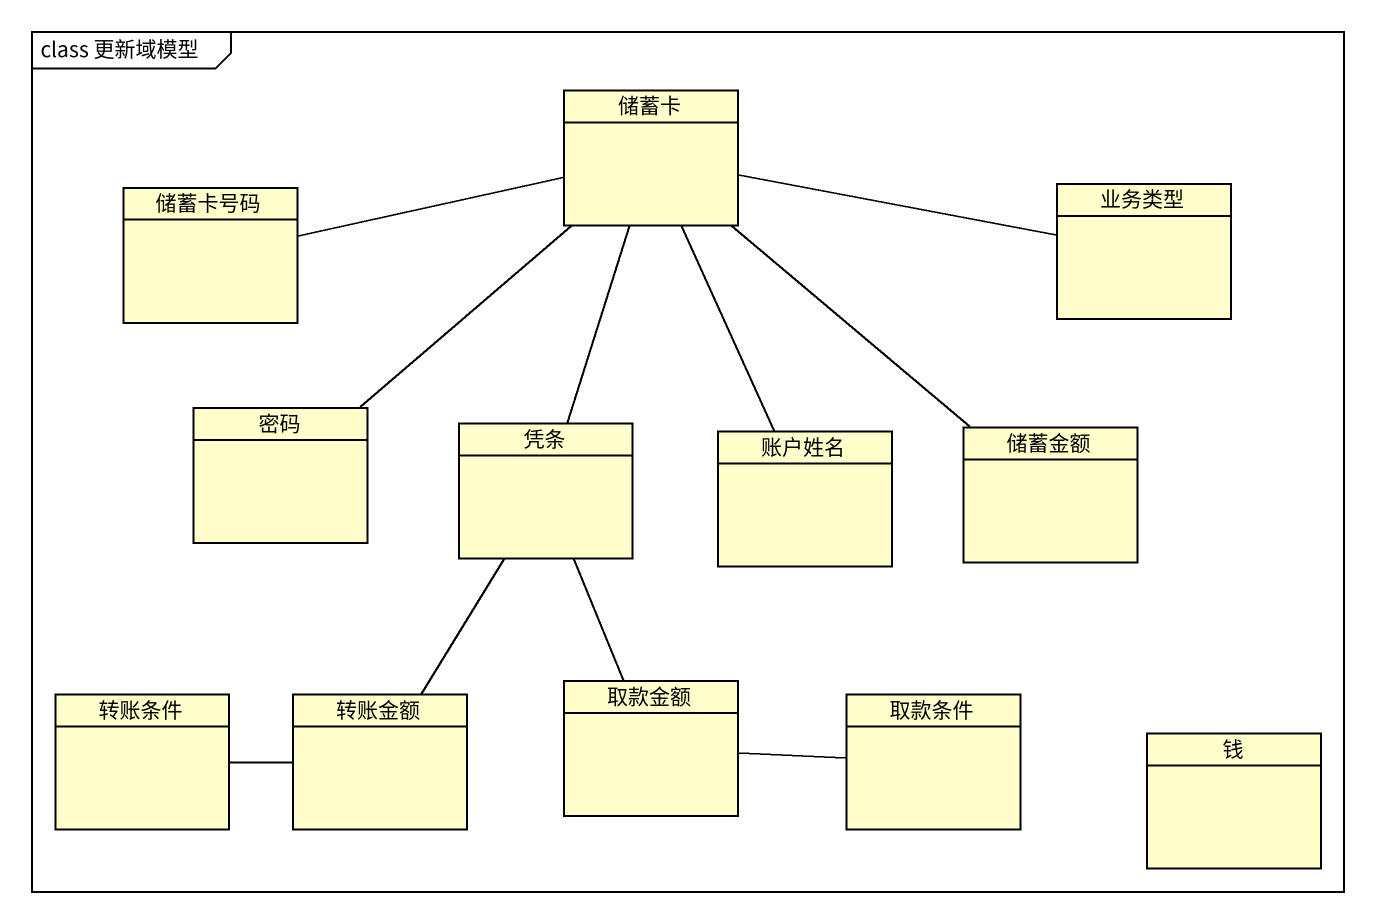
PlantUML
@startuml
mainframe class 更新域模型
hide circle
hide empty members
class 储蓄卡
class 储蓄卡号码
class 业务类型
class 密码
class 凭条
class 账户姓名
class 储蓄金额
class 转账条件
class 转账金额
class 取款金额
class 取款条件
class 钱
储蓄卡 -right- 业务类型
储蓄卡 -- 密码
储蓄卡 -- 凭条
储蓄卡号码 -right- 储蓄卡
凭条 -- 取款金额
账户姓名 -up- 储蓄卡
储蓄金额 -up- 储蓄卡
转账条件 -right- 转账金额
转账金额 -up- 凭条
取款金额 -right- 取款条件
@enduml
